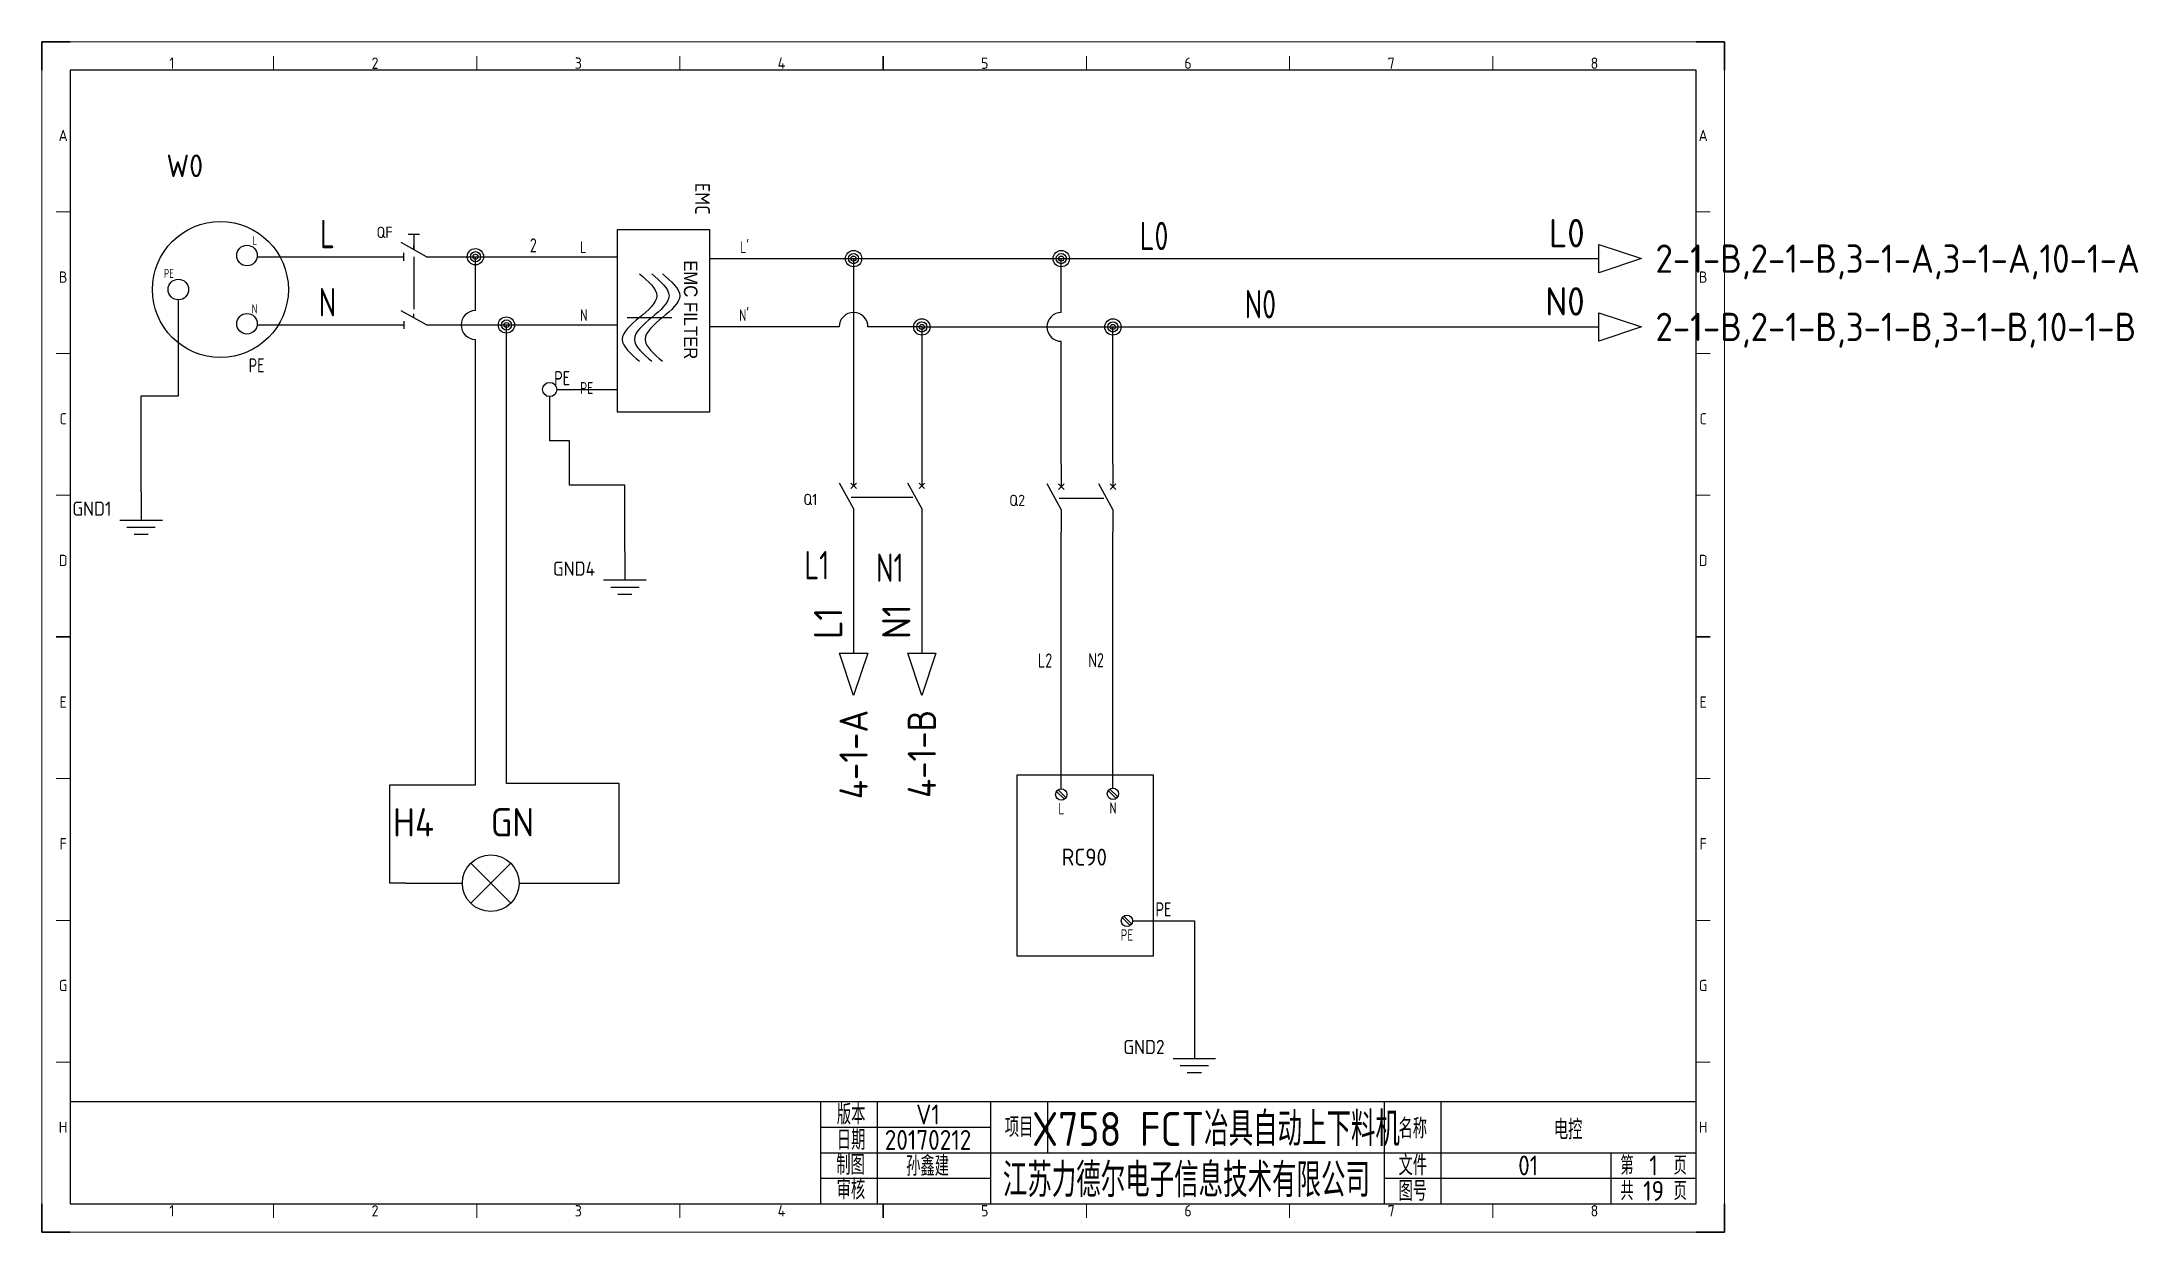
# Model space of a CAD drawing. Extents: x 2029 to 2399, y 1387 to 1597.
import ezdxf
from ezdxf.enums import TextEntityAlignment as Align

# ---------------------------------------------------------------- set-up
doc = ezdxf.new("R2010")
doc.units = 0
for name, color, linetype in [('AE_BOR', 1, 'Continuous'), ('L03-EMI-FILTER-W-D', 53, 'Continuous'), ('LINK', 9, 'Continuous'), ('MISC', 7, 'Continuous'), ('SYMS', 7, 'Continuous'), ('TAGS', 150, 'Continuous'), ('TERMS', 123, 'Continuous'), ('WIREFIXED', 7, 'Continuous'), ('WIRENO', 72, 'Continuous'), ('WIREREF', 52, 'Continuous'), ('WIRES', 7, 'Continuous'), ('XREF', 7, 'Continuous'), ('图框_标题栏属性', 1, 'Continuous'), ('图框_标题栏文字', 6, 'Continuous')]:
    doc.layers.add(name, color=color, linetype=linetype)
doc.styles.add('ACGBTS', font='ISOCP.SHX')
doc.styles.get("Standard").update_dxf_attribs({"font": 'arial.ttf'})
doc.styles.add('WD_IEC', font='isocp2.shx', dxfattribs={"width": 0.9, "height": 4, "bigfont": 'gbcbig.shx'})
doc.styles.add('工程字', font='gbenor.shx', dxfattribs={"bigfont": 'gbcbig.shx'})

# ---------------------------------------------------------------- blocks, each defined once
blk = doc.blocks.new('Border')
for p, q in [((584, 410), (10, 410)), ((10, 410), (10, 10)), ((584, 10), (584, 410)), ((10, 10), (584, 10))]:
    blk.add_line(p, q)
at = {"layer": 'AE_BOR', "color": 1, "lineweight": 30}
for p, q in [((10, 420), (0, 420)), ((0, 420), (0, 410)), ((297, 410), (297, 415)), ((594, 420), (584, 420)), ((594, 410), (594, 420)), ((5, 210), (10, 210)), ((584, 210), (589, 210)), ((0, 0), (0, 10)), ((297, 5), (297, 10)), ((594, 0), (594, 10)), ((0, 0), (10, 0)), ((594, 0), (584, 0))]:
    blk.add_line(p, q, dxfattribs=at)
at = {"layer": 'AE_BOR', "color": 1, "lineweight": 15}
for p, q in [((0, 420), (594, 420)), ((0, 0), (0, 420)), ((81.75, 410), (81.75, 415)), ((153.5, 410), (153.5, 415)), ((225.25, 410), (225.25, 415)), ((368.75, 410), (368.75, 415)), ((440.5, 410), (440.5, 415)), ((512.25, 410), (512.25, 415)), ((594, 420), (594, 0)), ((10, 360), (5, 360)), ((589, 360), (584, 360)), ((10, 310), (5, 310)), ((589, 310), (584, 310)), ((10, 260), (5, 260)), ((589, 260), (584, 260)), ((10, 160), (5, 160)), ((589, 160), (584, 160)), ((10, 110), (5, 110)), ((589, 110), (584, 110)), ((10, 60), (5, 60)), ((589, 60), (584, 60)), ((81.75, 5), (81.75, 10)), ((153.5, 5), (153.5, 10)), ((225.25, 5), (225.25, 10)), ((368.75, 5), (368.75, 10)), ((440.5, 5), (440.5, 10)), ((512.25, 5), (512.25, 10)), ((594, 0), (0, 0))]:
    blk.add_line(p, q, dxfattribs=at)
at = {"layer": 'AE_BOR', "color": 1, "lineweight": 15, "style": 'ACGBTS'}
for s, p in [('1', (45.875, 412.5)), ('2', (117.625, 412.5)), ('3', (189.375, 412.5)), ('4', (261.125, 412.5)), ('5', (332.875, 412.5)), ('6', (404.625, 412.5)), ('7', (476.375, 412.5)), ('8', (548.125, 412.5)), ('A', (7.5, 387)), ('A', (586.5, 387)), ('B', (7.5, 337)), ('B', (586.5, 337)), ('C', (7.5, 287)), ('C', (586.5, 287)), ('D', (7.5, 237)), ('D', (586.5, 237)), ('E', (7.5, 187)), ('E', (586.5, 187)), ('F', (7.5, 137)), ('F', (586.5, 137)), ('G', (7.5, 87)), ('G', (586.5, 87)), ('H', (7.5, 37)), ('H', (586.5, 37)), ('1', (45.875, 7.5)), ('2', (117.625, 7.5)), ('3', (189.375, 7.5)), ('4', (261.125, 7.5)), ('5', (332.875, 7.5)), ('6', (404.625, 7.5)), ('7', (476.375, 7.5)), ('8', (548.125, 7.5))]:
    blk.add_text(s, height=4, dxfattribs=at).set_placement(p, align=Align.MIDDLE)
blk = doc.blocks.new('LdrDkA4')
for p, q in [((132.5, 0), (132.5, 18)), ((142.5, 0), (142.5, 18)), ((162.5, 0), (162.5, 18)), ((162.5, 0), (162.5, 18)), ((162.5, 0), (162.5, 18)), ((172.5, 18), (172.5, 13.5)), ((232, 0), (232, 18)), ((242, 0), (242, 18)), ((132.5, 13.5), (162.5, 13.5)), ((172.5, 13.5), (172.5, 9)), ((132.5, 9), (162.99, 9)), ((162.5, 9), (287, 9)), ((272, 0), (272, 9)), ((132.5, 4.5), (162.5, 4.5)), ((232, 4.5), (287, 4.5)), ((142.5, 2.09), (142.5, 2.09)), ((142.5, 2.09), (142.5, 2.09))]:
    blk.add_line(p, q)
blk.add_lwpolyline([(132.5, 18), (0, 18), (0, 0), (132.5, 0)], close=True)
blk.add_lwpolyline([(132.5, 0), (287, 0), (287, 18), (132.5, 18)])
at = {"flags": 9}
blk.add_attdef('WD_TB', (0, 0), '', height=2.5, dxfattribs=at)
at = {"layer": '图框_标题栏属性', "style": '工程字'}
for tag, height, p in [('版本', 3.5, (151.42, 15.75)), ('项目', 6, (202.25, 13.5)), ('名称', 3.5, (264.42, 13.27)), ('日期', 3.5, (151.42, 11.25)), ('制图', 3.5, (151.34, 6.85)), ('公司名称', 6, (197.03, 4.5)), ('文件', 3.5, (257.37, 6.75)), ('页数', 3.5, (279.5, 6.75)), ('审核', 3.5, (151.65, 2.36)), ('图号', 3.5, (257.37, 2.25)), ('总数', 3.5, (279.5, 2.25))]:
    blk.add_attdef(tag, text='', height=height, dxfattribs=at).set_placement(p, align=Align.MIDDLE)
at = {"layer": '图框_标题栏文字', "style": '工程字'}
for s, height, p in [('版本', 3.5, (137.85, 15.75)), ('项目', 3.5, (167.5, 13.5)), ('名称', 3.5, (237, 13.27)), ('日期', 3.5, (137.85, 11.25)), ('制图', 3.5, (137.75, 6.85)), ('文件', 3.5, (237, 6.75)), ('第    页', 3.25, (279.5, 6.75)), ('审核', 3.5, (137.81, 2.51)), ('图号', 3.5, (237, 2.25)), ('共    页', 3.25, (279.5, 2.25))]:
    blk.add_text(s, height=height, dxfattribs=at).set_placement(p, align=Align.MIDDLE_CENTER)
blk = doc.blocks.new('HDS11Q65')
for p, q in [((-1.25, 5), (1.25, 5)), ((0, 5), (0, 1.56)), ((-7.19, 0), (-2.19, 0)), ((2.81, 0), (-2.81, 3.12)), ((-2.19, -0.88), (-2.19, 0.88)), ((0, 1.56), (0, 2.47)), ((2.81, 0), (7.81, 0))]:
    blk.add_line(p, q)
at = {"style": 'WD_IEC'}
for tag, height, p in [('INST', 2.7, (-4.69, 12.88)), ('LOC', 2.7, (-4.69, 8.88)), ('TAG1', 2.5, (-4.69, 4.12)), ('RATING1', 2.7, (-4.69, -4.16)), ('DESC1', 2.7, (-4.69, -11.66)), ('DESC2', 2.7, (-4.69, -15.66)), ('DESC3', 2.7, (-4.69, -19.66))]:
    blk.add_attdef(tag, text='', height=height, dxfattribs=at).set_placement(p, align=Align.RIGHT)
for tag, p, height, flags in [('MFG', (3.12, 9.49), 1.5, 9), ('X2LINK', (0, 5.64), 0.32, 1), ('CAT', (3.12, 6.99), 1.5, 9), ('X4TERM01', (-7.19, 0), 0.32, 1), ('TERM01', (-7.19, 1), 2, 8), ('X8LINK', (0, -0.01), 0.32, 1), ('X1TERM02', (7.81, 0), 0.32, 1), ('ASSYCODE', (2.92, -2.75), 1, 1), ('FAMILY', (2.92, -4.25), 1, 1), ('CATDESC', (2.92, -5.75), 1, 1)]:
    blk.add_attdef(tag, p, '', height=height, dxfattribs=dict(at, flags=flags))
at = {"style": 'WD_IEC', "flags": 8}
blk.add_attdef('TERM02', text='', height=2, dxfattribs=at).set_placement((7.81, 1), align=Align.RIGHT)
at = {"lineweight": 15, "style": 'WD_IEC'}
blk.add_attdef('XREF', text='', height=2.5, dxfattribs=at).set_placement((-4.69, -7.91), align=Align.RIGHT)
blk = doc.blocks.new('HDS21Q65')
for p, q in [((-7.19, 0), (-2.19, 0)), ((2.81, 0), (-2.81, 3.13)), ((-2.19, 0.88), (-2.19, -0.88)), ((0, 1.56), (0, 2.47)), ((2.81, 0), (7.81, 0))]:
    blk.add_line(p, q)
at = {"style": 'WD_IEC'}
for tag, height, p in [('INST', 2.7, (-4.69, 12.88)), ('LOC', 2.7, (-4.69, 8.88)), ('TAG2', 2.5, (-4.69, 4.12)), ('RATING1', 2.7, (-4.69, -3.54)), ('DESC1', 2.7, (-4.69, -11.04)), ('DESC2', 2.7, (-4.69, -15.04)), ('DESC3', 2.7, (-4.69, -19.04))]:
    blk.add_attdef(tag, text='', height=height, dxfattribs=at).set_placement(p, align=Align.RIGHT)
for tag, p, height, flags in [('X4TERM01', (-7.19, 0), 0.32, 1), ('TERM01', (-7.19, 1), 2, 8), ('X2LINK', (0, 3.5), 0.32, 1), ('X8LINK', (0, 0.01), 0.32, 1), ('X1TERM02', (7.81, 0), 0.32, 1), ('FAMILY', (3.14, -4.25), 1, 1), ('CONTACT', (3.16, -3.06), 1, 1)]:
    blk.add_attdef(tag, p, '', height=height, dxfattribs=dict(at, flags=flags))
at = {"style": 'WD_IEC', "flags": 8}
blk.add_attdef('TERM02', text='', height=2, dxfattribs=at).set_placement((7.81, 1), align=Align.RIGHT)
at = {"lineweight": 15, "style": 'WD_IEC'}
blk.add_attdef('XREF', text='', height=2.5, dxfattribs=at).set_placement((-4.69, -7.29), align=Align.RIGHT)
blk = doc.blocks.new('V FILTER')
blk.add_line((2.14, -19.43), (11.99, -19.43))
blk.add_lwpolyline([(20.31, 0), (20.31, -40.27), (0, -40.27), (0, 0)], close=True)
for points in [[(4.89, -9.81), (6.8, -11.41), (10.61, -14.62), (4.89, -19.43), (-0.83, -24.24), (2.99, -27.44), (4.89, -29.04)], [(7.59, -9.81), (9.49, -11.41), (13.31, -14.62), (7.59, -19.43), (1.87, -24.24), (5.68, -27.44), (7.59, -29.04)], [(9.95, -9.81), (11.86, -11.41), (15.67, -14.62), (9.95, -19.43), (4.23, -24.24), (8.04, -27.44), (9.95, -29.04)]]:
    blk.add_open_spline(points, degree=3)
at = {"style": 'WD_IEC'}
for tag, p in [('DESC3', (-7.98, 3.25)), ('DESC2', (-3.43, 3.25)), ('RATING1', (11.32, 3.25)), ('DESC1', (1.12, 3.25)), ('XREF', (6.12, 3.25)), ('TAG1', (17.17, 3.25)), ('LOC', (21.72, 3.25)), ('INST', (26.27, 3.25))]:
    blk.add_attdef(tag, text='', height=3.25, rotation=270, dxfattribs=at).set_placement(p, align=Align.RIGHT)
at = {"style": 'WD_IEC', "width": 0.8}
for tag, p in [('TERM05', (-8.2, -5.2)), ('TERM06', (-8.2, -20.2)), ('TERM06', (-8.2, -36.27))]:
    blk.add_attdef(tag, p, '', height=2.6, dxfattribs=at)
for tag, p in [('TERM01', (29.03, -5.2)), ('TERM02', (29.03, -20.2))]:
    blk.add_attdef(tag, text='', height=2.6, dxfattribs=at).set_placement(p, align=Align.RIGHT)
at = {"style": 'WD_IEC', "flags": 1}
for tag, p, height in [('X8TERM05', (0, -6.5), 0.104), ('X2TERM01', (20.31, -6.5), 0.104), ('X8TERM06', (0, -21.5), 0.104), ('X2TERM02', (20.31, -21.5), 0.104), ('X2TERM03', (0, -36.66), 0.104), ('CATDESC', (0.65, -53.3), 1.3), ('FAMILY', (2.6, -53.3), 1.3), ('ASSYCODE', (4.55, -53.3), 1.3), ('CAT', (15.76, -55.57), 1.95), ('MFG', (19.01, -55.57), 1.95)]:
    blk.add_attdef(tag, p, '', height=height, rotation=270, dxfattribs=at)
at = {"layer": 'L03-EMI-FILTER-W-D', "linetype": 'Continuous', "width": 0.88}
blk.add_text('EMC FILTER', height=2.988, rotation=270, dxfattribs=at).set_placement((14.69, -6.8))
blk = doc.blocks.new('WDDOT')
for radius in [0.72, 0.449, 0.223]:
    blk.add_circle((0, 0), radius)
blk = doc.blocks.new('VCB1')
for p, q in [((0, 7.5), (0, 2.5)), ((0, -2.5), (-3.12, 3.12)), ((0.62, 1.88), (-0.62, 3.12)), ((-0.62, 1.88), (0.62, 3.12)), ((0, -2.5), (0, -7.5))]:
    blk.add_line(p, q)
at = {"style": 'WD_IEC'}
for tag, p in [('INST', (-8, 5.25)), ('TAG1', (-8, -1.75)), ('LOC', (-8, 1.75)), ('RATING1', (-8, -6.35)), ('DESC1', (-8, -14.35)), ('DESC2', (-8, -17.85)), ('DESC3', (-8, -21.35))]:
    blk.add_attdef(tag, text='', height=2.5, dxfattribs=at).set_placement(p, align=Align.RIGHT)
blk.add_attdef('TERM01', text='', height=2, rotation=90, dxfattribs=at).set_placement((-1, 7.5), align=Align.RIGHT)
at = {"style": 'WD_IEC', "flags": 1}
for tag, p, height in [('X2TERM01', (0, 7.5), 0.32), ('MFG', (2.75, 6.5), 1.5), ('CAT', (2.75, 4), 1.5), ('X4LINK', (-2, 0), 0.32), ('X1LINK', (-0.5, 0), 0.32), ('X8TERM02', (0, -7.5), 0.32), ('ASSYCODE', (1, -9), 1), ('FAMILY', (1, -10.5), 1), ('CATDESC', (1, -12), 1), ('CONTACT', (1, -13.5), 1), ('COMMON', (2.25, -14.75), 1)]:
    blk.add_attdef(tag, p, '', height=height, dxfattribs=at)
at = {"style": 'WD_IEC'}
blk.add_attdef('TERM02', (-1, -7.5), '', height=2, rotation=90, dxfattribs=at)
at = {"lineweight": 15, "style": 'WD_IEC'}
blk.add_attdef('XREF', text='', height=2.5, dxfattribs=at).set_placement((-8, -10.35), align=Align.RIGHT)
blk = doc.blocks.new('VCB2')
for p, q in [((0, 7.5), (0, 2.5)), ((0, -2.5), (-3.12, 3.12)), ((0.62, 1.88), (-0.62, 3.12)), ((-0.62, 1.88), (0.62, 3.12)), ((0, -2.5), (0, -7.5))]:
    blk.add_line(p, q)
at = {"style": 'WD_IEC'}
for tag, p in [('INST', (-8, 5.25)), ('TAG2', (-8, -1.75)), ('LOC', (-8, 1.75)), ('DESC1', (-8, -14.35)), ('DESC2', (-8, -17.85)), ('DESC3', (-8, -21.35))]:
    blk.add_attdef(tag, text='', height=2.5, dxfattribs=at).set_placement(p, align=Align.RIGHT)
blk.add_attdef('TERM01', text='', height=2, rotation=90, dxfattribs=at).set_placement((-1, 7.5), align=Align.RIGHT)
at = {"style": 'WD_IEC', "flags": 1}
for tag, p, height in [('X2TERM01', (0, 7.5), 0.32), ('X4LINK', (-2, 0), 0.32), ('X1LINK', (-0.5, 0), 0.32), ('X8TERM02', (0, -7.5), 0.32), ('FAMILY', (1, -10.5), 1), ('CONTACT', (1, -13.5), 1)]:
    blk.add_attdef(tag, p, '', height=height, dxfattribs=at)
at = {"style": 'WD_IEC'}
blk.add_attdef('TERM02', (-1, -7.5), '', height=2, rotation=90, dxfattribs=at)
at = {"style": 'WD_IEC', "flags": 1}
blk.add_attdef('RATING1', text='', height=2.5, dxfattribs=at).set_placement((-8, -6.35), align=Align.RIGHT)
at = {"lineweight": 15, "style": 'WD_IEC'}
blk.add_attdef('XREF', text='', height=2.5, dxfattribs=at).set_placement((-8, -10.35), align=Align.RIGHT)
blk = doc.blocks.new('VDV1_002')
for p, q in [((-5.03, 13.09), (-3.64, 11.7)), ((-4.76, 13.36), (-3.37, 11.97)), ((4.09, 13.23), (5.48, 11.84)), ((4.36, 13.49), (5.75, 12.1)), ((6.56, -9.19), (7.95, -10.58)), ((6.82, -8.92), (8.21, -10.31))]:
    blk.add_line(p, q)
blk.add_lwpolyline([(-12, 16), (12, 16), (12, -16), (-12, -16)], close=True)
for centre in [(-4.2, 12.53), (4.92, 12.66), (7.38, -9.75)]:
    blk.add_circle(centre, 1)
at = {"style": 'WD_IEC'}
for tag, height, p in [('INST', 2, (-25.5, 46.78)), ('LOC', 2, (-25.5, 43.98)), ('DESC1', 2, (-25.5, 30.3)), ('DESC3', 2, (-25.5, 24.7)), ('DESC2', 2, (-25.5, 27.5)), ('TAG1', 3, (3.86, -0.01))]:
    blk.add_attdef(tag, text='', height=height, dxfattribs=at).set_placement(p, align=Align.RIGHT)
at = {"style": 'WD_IEC', "flags": 9}
for tag, p in [('MFG', (-25.9, 38.38)), ('CAT', (-25.9, 36.38))]:
    blk.add_attdef(tag, text='', height=1.2, dxfattribs=at).set_placement(p, align=Align.RIGHT)
at = {"lineweight": 15, "style": 'WD_IEC'}
blk.add_attdef('XREF', text='', height=2, dxfattribs=at).set_placement((-25.5, 33.5), align=Align.RIGHT)
at = {"style": 'WD_IEC', "flags": 1}
for tag, p in [('X2TERM01', (-4.2, 13.53)), ('X2TERM02', (4.92, 13.66)), ('X1TERM03', (8.38, -9.75))]:
    blk.add_attdef(tag, p, '', height=0.16, dxfattribs=at)
at = {"style": 'WD_IEC', "width": 0.8}
for tag, p in [('TERM02', (4.92, 11.16)), ('TERM01', (-4.2, 11.03)), ('X2TERMDESC01', (-0.52, 8.43)), ('X2TERMDESC02', (8.81, 8.56)), ('TERM03', (7.38, -11.25)), ('X1TERMDESC03', (11.1, -13.85))]:
    blk.add_attdef(tag, text='', height=2, dxfattribs=at).set_placement(p, align=Align.TOP_CENTER)
blk = doc.blocks.new('HA1S1')
blk.add_lwpolyline([(0, 1.25), (3.75, 0), (0, -1.25)], close=True)
at = {"style": 'WD_IEC'}
for tag, height, flags, p in [('WIRENO', 2.5, 8, (-1.25, 1)), ('SIGCODE', 1, 1, (5, 1.8))]:
    blk.add_attdef(tag, text='', height=height, dxfattribs=dict(at, flags=flags)).set_placement(p, align=Align.RIGHT)
at = {"style": 'WD_IEC', "flags": 1}
blk.add_attdef('X4TERM01', (0, 0), '', height=0.32, dxfattribs=at)
at = {"style": 'WD_IEC'}
blk.add_attdef('XREF', text='', height=2.5, dxfattribs=at).set_placement((5, 0), align=Align.MIDDLE_LEFT)
blk.add_attdef('DESC1', text='', height=2.5, dxfattribs=at).set_placement((-1.25, -1), align=Align.TOP_RIGHT)
blk = doc.blocks.new('HA1S4')
blk.add_lwpolyline([(0, -3.75), (-1.25, 0), (1.25, 0)], close=True)
at = {"style": 'WD_IEC', "flags": 8}
blk.add_attdef('WIRENO', (-1, 1.25), '', height=2.5, rotation=90, dxfattribs=at)
at = {"style": 'WD_IEC'}
blk.add_attdef('DESC1', text='', height=2.5, rotation=90, dxfattribs=at).set_placement((1, 1.25), align=Align.TOP_LEFT)
at = {"style": 'WD_IEC', "flags": 1}
blk.add_attdef('X2TERM01', (0, 0), '', height=0.32, dxfattribs=at)
blk.add_attdef('SIGCODE', text='', height=1, dxfattribs=at).set_placement((-2.5, -3.2), align=Align.RIGHT)
at = {"style": 'WD_IEC'}
blk.add_attdef('XREF', text='', height=2.5, rotation=90, dxfattribs=at).set_placement((0, -5), align=Align.MIDDLE_RIGHT)
blk = doc.blocks.new('VGND2')
for p, q in [((0, 0), (0, -5)), ((-3.75, -5), (3.75, -5)), ((-2.5, -6.25), (2.5, -6.25)), ((-1.25, -7.5), (1.25, -7.5))]:
    blk.add_line(p, q)
at = {"style": 'WD_IEC'}
for tag, p in [('INST', (-5.25, 2.75)), ('LOC', (-5.25, -0.75)), ('TAG1', (-5.25, -4.25))]:
    blk.add_attdef(tag, text='', height=2.5, dxfattribs=at).set_placement(p, align=Align.RIGHT)
at = {"style": 'WD_IEC', "flags": 1}
blk.add_attdef('X2TERM01', (0, 0), '', height=0.32, dxfattribs=at)
blk = doc.blocks.new('VT0_02')
blk.add_circle((0, 0), 1.25)
at = {"style": 'WD_IEC', "flags": 1}
for tag, p in [('X4TERM01', (-1.25, 0)), ('X2TERM01', (0, 1.25)), ('X1TERM01', (1.25, 0)), ('X8TERM01', (0, -1.25))]:
    blk.add_attdef(tag, p, '', height=0.32, dxfattribs=at)
blk = doc.blocks.new('WD_WNH')
at = {"linetype": 'Continuous', "style": 'WD_IEC', "width": 0.8}
blk.add_attdef('WIRENO', text='', height=2.5, dxfattribs=at).set_placement((0, 0.75), align=Align.CENTER)
at = {"style": 'WD_IEC', "flags": 1}
for tag, p in [('W08USER', (0, 0.375)), ('W04USER', (0, 0.875)), ('W05USER', (0, 0.75)), ('W09USER', (0, 0.25)), ('W03USER', (0, 1)), ('W06USER', (0, 0.625)), ('W07USER', (0, 0.5)), ('W02USER', (0, 1.125)), ('W01USER', (0, 1.25)), ('W10USER', (0, 0.125))]:
    blk.add_attdef(tag, text='', height=0.08, dxfattribs=at).set_placement(p, align=Align.CENTER)
blk = doc.blocks.new('WD_WNV')
at = {"linetype": 'Continuous', "style": 'WD_IEC', "width": 0.8}
blk.add_attdef('WIRENO', text='', height=2.5, dxfattribs=at).set_placement((-1.6, 0), align=Align.MIDDLE_RIGHT)
at = {"style": 'WD_IEC', "flags": 1}
for tag, p in [('W08USER', (-1, 0.375)), ('W04USER', (-1, 0.875)), ('W05USER', (-1, 0.75)), ('W09USER', (-1, 0.25)), ('W03USER', (-1, 1)), ('W06USER', (-1, 0.625)), ('W07USER', (-1, 0.5)), ('W02USER', (-1, 1.125)), ('W01USER', (-1, 1.25)), ('W10USER', (-1, 0.125))]:
    blk.add_attdef(tag, text='', height=0.08, dxfattribs=at).set_placement(p, align=Align.CENTER)
blk = doc.blocks.new('CHATOU')
for centre, radius in [((-8.14, -7.5), 15), ((-2.27, 0), 2.27), ((-17.41, -7.5), 2.27), ((-2.27, -15.06), 2.27)]:
    blk.add_circle(centre, radius)
at = {"style": 'WD_IEC'}
for tag, p in [('INST', (-11.95, 31.29)), ('LOC', (-11.95, 24.29)), ('TAG1', (-11.95, 17.29))]:
    blk.add_attdef(tag, text='', height=5, dxfattribs=at).set_placement(p, align=Align.RIGHT)
for tag, p, height, flags in [('ASSYCODE', (7.32, 33.69), 2, 1), ('FAMILY', (7.32, 30.69), 2, 1), ('CATDESC', (7.32, 27.69), 2, 1), ('MFG', (7.65, 20.94), 3, 9), ('CAT', (7.65, 15.94), 3, 9), ('X1TERM01', (0, 0), 0.08, 1), ('X8TERM03', (-17.41, -9.77), 0.08, 1), ('X1TERM02', (0, -15.06), 0.08, 1)]:
    blk.add_attdef(tag, p, '', height=height, dxfattribs=dict(at, flags=flags))
at = {"lineweight": 15, "style": 'WD_IEC'}
for tag, p in [('XREF', (24.36, 18.25)), ('WDTAGALT', (23.86, -39.93))]:
    blk.add_attdef(tag, p, '', height=5, dxfattribs=at)
at = {"style": 'WD_IEC'}
for tag, p in [('DESC1', (24.36, 10.75)), ('DESC2', (24.36, 3.75)), ('DESC3', (24.36, -3.25)), ('RATING1', (24.36, -12.75)), ('RATING2', (24.36, -19.75)), ('RATING3', (24.36, -26.75)), ('RATING4', (23.94, -33.49))]:
    blk.add_attdef(tag, p, '', height=5, dxfattribs=at)
at = {"style": 'WD_IEC', "width": 0.8}
for tag, p in [('TERM01', (0, 2.3)), ('TERM02', (0, -12.76))]:
    blk.add_attdef(tag, text='', height=2, dxfattribs=at).set_placement(p, align=Align.RIGHT)
blk.add_attdef('TERM03', (-20.63, -4.96), '', height=2, dxfattribs=at)
blk = doc.blocks.new('HLT1G')
for p, q in [((-7.5, 0), (-2.5, 0)), ((1.77, -1.77), (-1.77, 1.77)), ((1.77, 1.77), (-1.77, -1.77)), ((2.5, 0), (7.5, 0))]:
    blk.add_line(p, q)
blk.add_circle((0, 0), 2.5)
at = {"style": 'WD_IEC'}
for tag, p in [('INST', (-5, 11.12)), ('LOC', (-5, 7.62)), ('TAG1', (-5, 4.12)), ('DESC1', (-5, -10)), ('DESC2', (-5, -13.5)), ('DESC3', (-5, -17))]:
    blk.add_attdef(tag, text='', height=2.5, dxfattribs=at).set_placement(p, align=Align.RIGHT)
for tag, p, height, flags in [('MFG', (4.92, 12.12), 1.5, 9), ('CAT', (4.92, 9.62), 1.5, 9), ('TERM01', (-7.5, 1), 2, 8), ('X2LINK', (0, 2.5), 0.32, 1), ('X4TERM01', (-7.5, 0), 0.32, 1), ('X1TERM02', (7.5, 0), 0.32, 1), ('X8LINK', (0, -2.5), 0.32, 1), ('ASSYCODE', (8.5, -4), 1, 1), ('FAMILY', (8.5, -5.5), 1, 1), ('CATDESC', (8.5, -7), 1, 1)]:
    blk.add_attdef(tag, p, '', height=height, dxfattribs=dict(at, flags=flags))
at = {"lineweight": 15, "style": 'WD_IEC'}
blk.add_attdef('COLOR', (0, 4.12), '', height=2.5, dxfattribs=at)
at = {"style": 'WD_IEC', "flags": 8}
blk.add_attdef('TERM02', text='', height=2, dxfattribs=at).set_placement((7.5, 1), align=Align.RIGHT)
at = {"lineweight": 15, "style": 'WD_IEC'}
for tag, p in [('XREF', (-5, -6.25)), ('WDTAGALT', (-5, -20))]:
    blk.add_attdef(tag, text='', height=2.5, dxfattribs=at).set_placement(p, align=Align.RIGHT)

msp = doc.modelspace()

# ---------------------------------------------------------------- linework, layer by layer
at = {"layer": 'LINK'}
for points in [[(2094.96, 1559.51), (2094.96, 1550.27)], [(2172.17, 1517.09), (2183.02, 1517.09)], [(2208.84, 1516.92), (2216.76, 1516.92)]]:
    msp.add_lwpolyline(points, dxfattribs=at)
at = {"layer": 'WIRES'}
for p, q in [((2067.31, 1559.52), (2089.21, 1559.52)), ((2101.21, 1559.52), (2130.87, 1559.52)), ((2105.82, 1550.01), (2105.82, 1559.52)), ((2147.12, 1559.18), (2304.13, 1559.18)), ((2172.57, 1559.18), (2172.57, 1523.09)), ((2209.24, 1549.67), (2209.24, 1559.18)), ((2053.39, 1534.98), (2053.39, 1551.91)), ((2130.87, 1547.47), (2130.87, 1551.51)), ((2067.31, 1547.47), (2089.21, 1547.47)), ((2101.21, 1547.47), (2130.87, 1547.47)), ((2111.28, 1466.57), (2111.28, 1547.47)), ((2165.87, 1547.13), (2147.12, 1547.13)), ((2170.03, 1547.13), (2165.87, 1547.13)), ((2184.62, 1547.13), (2175.11, 1547.13)), ((2184.62, 1547.13), (2304.13, 1547.13)), ((2184.62, 1547.13), (2184.62, 1523.09)), ((2218.36, 1522.92), (2218.36, 1547.13)), ((2105.82, 1466.31), (2105.82, 1544.93)), ((2209.24, 1522.92), (2209.24, 1544.59)), ((2120.18, 1536.09), (2122.09, 1536.09)), ((2122.09, 1536.09), (2130.87, 1536.09)), ((2046.8, 1518.06), (2046.8, 1534.98)), ((2046.8, 1534.98), (2053.39, 1534.98)), ((2118.93, 1527.02), (2118.93, 1534.84)), ((2122.43, 1527.02), (2118.93, 1527.02)), ((2122.43, 1519.19), (2122.43, 1527.02)), ((2132.2, 1519.19), (2122.43, 1519.19)), ((2132.2, 1507.48), (2132.2, 1519.19)), ((2172.57, 1511.09), (2172.57, 1489.58)), ((2184.62, 1511.09), (2184.62, 1489.58)), ((2209.24, 1465.62), (2209.24, 1510.92)), ((2218.36, 1465.75), (2218.36, 1510.92)), ((2090.72, 1448.97), (2090.72, 1466.31)), ((2090.72, 1466.31), (2105.82, 1466.31)), ((2131.22, 1466.57), (2111.28, 1466.57)), ((2131.22, 1448.97), (2131.22, 1466.57)), ((2093.52, 1448.97), (2090.72, 1448.97)), ((2123.52, 1448.97), (2131.22, 1448.97)), ((2221.82, 1442.34), (2232.73, 1442.34)), ((2232.73, 1442.34), (2232.73, 1423.07))]:
    msp.add_line(p, q, dxfattribs=at)
for centre, start, end in [((2105.82, 1547.47), 90, 270), ((2172.57, 1547.13), 0, 180), ((2209.24, 1547.13), 90, 270)]:
    msp.add_arc(centre, 2.54, start, end, dxfattribs=at)

# ---------------------------------------------------------------- block references
msp.add_blockref('LdrDkA4', (2034.29, 1392.42)).add_auto_attribs({'总数': '19', '页数': '1', '文件': '01', '名称': '电控', '公司名称': '江苏力德尔电子信息技术有限公司', '项目': 'X758 FCT冶具自动上下料机', '制图': '孙鑫建', '日期': '20170212', '版本': 'V1'})
at = {"layer": 'AE_BOR', "xscale": 0.5, "yscale": 0.5, "zscale": 0.5}
msp.add_blockref('Border', (2029.29, 1387.42), dxfattribs=at)
at = {"layer": 'SYMS'}
ref = msp.add_blockref('CHATOU', (2067.31, 1559.73), dxfattribs=dict(at, xscale=0.8, yscale=0.8, zscale=0.8))
ref.add_attrib('TAG1', 'W0', dxfattribs={"layer": 'TAGS', "height": 4, "style": 'WD_IEC'}).set_placement((2057.75, 1573.56), align=Align.RIGHT)
ref.add_attrib('TERM01', 'L', dxfattribs={"layer": 'TERMS', "height": 1.6, "style": 'WD_IEC', "width": 0.8}).set_placement((2067.31, 1561.56), align=Align.RIGHT)
ref.add_attrib('TERM02', 'N', dxfattribs={"layer": 'TERMS', "height": 1.6, "style": 'WD_IEC', "width": 0.8}).set_placement((2067.32, 1549.52), align=Align.RIGHT)
ref.add_attrib('TERM03', 'PE', (2050.81, 1555.76), dxfattribs={"layer": 'TERMS', "height": 1.6, "style": 'WD_IEC', "width": 0.8})
ref = msp.add_blockref('V FILTER', (2130.87, 1564.33), dxfattribs=dict(at, xscale=0.8, yscale=0.8, zscale=0.8))
ref.add_attrib('TAG1', 'EMC', dxfattribs={"layer": 'TAGS', "height": 2.6, "rotation": 270, "style": 'WD_IEC'}).set_placement((2144.6, 1566.93), align=Align.RIGHT)
ref.add_attrib('TERM01', "L'", dxfattribs={"layer": 'TERMS', "height": 2.08, "style": 'WD_IEC', "width": 0.8}).set_placement((2154.09, 1560.17), align=Align.RIGHT)
ref.add_attrib('TERM02', "N'", dxfattribs={"layer": 'TERMS', "height": 2.08, "style": 'WD_IEC', "width": 0.8}).set_placement((2154.09, 1548.17), align=Align.RIGHT)
ref.add_attrib('TERM05', 'L', (2124.31, 1560.17), dxfattribs={"layer": 'TERMS', "height": 2.08, "style": 'WD_IEC', "width": 0.8})
ref.add_attrib('TERM06', 'N', (2124.31, 1548.17), dxfattribs={"layer": 'TERMS', "height": 2.08, "style": 'WD_IEC', "width": 0.8})
ref.add_attrib('TERM06', 'PE', (2124.31, 1535.31), dxfattribs={"layer": 'TERMS', "height": 2.08, "style": 'WD_IEC', "width": 0.8})
ref = msp.add_blockref('HA1S1', (2304.13, 1559.18), dxfattribs=dict(at, xscale=2, yscale=2, zscale=2))
ref.add_attrib('XREF', '2-1-B,2-1-B,3-1-A,3-1-A,10-1-A', dxfattribs={"layer": 'XREF', "height": 5, "style": 'WD_IEC'}).set_placement((2314.13, 1559.18), align=Align.MIDDLE_LEFT)
ref.add_attrib('WIRENO', 'L0', dxfattribs={"layer": 'WIREREF', "height": 5, "style": 'WD_IEC', "flags": 8}).set_placement((2301.63, 1561.18), align=Align.RIGHT)
ref = msp.add_blockref('HDS11Q65', (2094.96, 1559.52), dxfattribs=dict(at, xscale=0.8, yscale=0.8, zscale=0.8))
ref.add_attrib('TAG1', 'QF', dxfattribs={"layer": 'TAGS', "height": 2, "style": 'WD_IEC'}).set_placement((2091.21, 1562.82), align=Align.RIGHT)
for name, p, xscale, yscale, zscale in [('WDDOT', (2105.82, 1559.52), 2, 2, 2), ('WDDOT', (2172.57, 1559.18), 2, 2, 2), ('WDDOT', (2209.24, 1559.18), 2, 2, 2), ('HDS21Q65', (2094.96, 1547.47), 0.8, 0.8, 0.8), ('WDDOT', (2111.28, 1547.47), 2, 2, 2), ('WDDOT', (2184.62, 1547.13), 2, 2, 2), ('WDDOT', (2218.36, 1547.13), 2, 2, 2), ('VCB2', (2184.62, 1517.09), 0.8, 0.8, 0.8), ('VCB2', (2218.36, 1516.92), 0.8, 0.8, 0.8)]:
    msp.add_blockref(name, p, dxfattribs=dict(at, xscale=xscale, yscale=yscale, zscale=zscale))
ref = msp.add_blockref('HA1S1', (2304.13, 1547.13), dxfattribs=dict(at, xscale=2, yscale=2, zscale=2))
ref.add_attrib('XREF', '2-1-B,2-1-B,3-1-B,3-1-B,10-1-B', dxfattribs={"layer": 'XREF', "height": 5, "style": 'WD_IEC'}).set_placement((2314.13, 1547.13), align=Align.MIDDLE_LEFT)
ref.add_attrib('WIRENO', 'N0', dxfattribs={"layer": 'WIREREF', "height": 5, "style": 'WD_IEC', "flags": 8}).set_placement((2301.63, 1549.13), align=Align.RIGHT)
msp.add_blockref('VT0_02', (2118.93, 1536.09), dxfattribs=at)
ref = msp.add_blockref('VCB1', (2172.57, 1517.09), dxfattribs=dict(at, xscale=0.8, yscale=0.8, zscale=0.8))
ref.add_attrib('TAG1', 'Q1', dxfattribs={"layer": 'TAGS', "height": 2, "style": 'WD_IEC'}).set_placement((2166.17, 1515.69), align=Align.RIGHT)
ref = msp.add_blockref('VCB1', (2209.24, 1516.92), dxfattribs=dict(at, xscale=0.8, yscale=0.8, zscale=0.8))
ref.add_attrib('TAG1', 'Q2', dxfattribs={"layer": 'TAGS', "height": 2, "style": 'WD_IEC'}).set_placement((2202.84, 1515.52), align=Align.RIGHT)
ref = msp.add_blockref('VGND2', (2046.8, 1518.06), dxfattribs=at)
ref.add_attrib('TAG1', 'GND1', dxfattribs={"layer": 'TAGS', "height": 2.5, "style": 'WD_IEC'}).set_placement((2041.55, 1513.81), align=Align.RIGHT)
ref = msp.add_blockref('VGND2', (2132.2, 1507.48), dxfattribs=at)
ref.add_attrib('TAG1', 'GND4', dxfattribs={"layer": 'TAGS', "height": 2.5, "style": 'WD_IEC'}).set_placement((2126.95, 1503.23), align=Align.RIGHT)
ref = msp.add_blockref('HA1S4', (2172.57, 1489.58), dxfattribs=dict(at, xscale=2, yscale=2, zscale=2))
ref.add_attrib('XREF', '4-1-A', dxfattribs={"layer": 'XREF', "height": 5, "rotation": 90, "style": 'WD_IEC'}).set_placement((2172.57, 1479.58), align=Align.MIDDLE_RIGHT)
ref.add_attrib('WIRENO', 'L1', (2170.57, 1492.08), dxfattribs={"layer": 'WIREREF', "height": 5, "rotation": 90, "style": 'WD_IEC', "flags": 8})
ref = msp.add_blockref('HA1S4', (2184.62, 1489.58), dxfattribs=dict(at, xscale=2, yscale=2, zscale=2))
ref.add_attrib('XREF', '4-1-B', dxfattribs={"layer": 'XREF', "height": 5, "rotation": 90, "style": 'WD_IEC'}).set_placement((2184.62, 1479.58), align=Align.MIDDLE_RIGHT)
ref.add_attrib('WIRENO', 'N1', (2182.62, 1492.08), dxfattribs={"layer": 'WIREREF', "height": 5, "rotation": 90, "style": 'WD_IEC', "flags": 8})
ref = msp.add_blockref('VDV1_002', (2213.44, 1452.09), dxfattribs=at)
ref.add_attrib('TAG1', 'RC90', dxfattribs={"layer": 'TAGS', "height": 3, "style": 'WD_IEC'}).set_placement((2217.3, 1452.08), align=Align.RIGHT)
ref.add_attrib('TERM01', 'L', dxfattribs={"layer": 'TERMS', "height": 2, "style": 'WD_IEC', "width": 0.8}).set_placement((2209.24, 1463.12), align=Align.TOP_CENTER)
ref.add_attrib('TERM02', 'N', dxfattribs={"layer": 'TERMS', "height": 2, "style": 'WD_IEC', "width": 0.8}).set_placement((2218.36, 1463.25), align=Align.TOP_CENTER)
ref.add_attrib('TERM03', 'PE', dxfattribs={"layer": 'TERMS', "height": 2, "style": 'WD_IEC', "width": 0.8}).set_placement((2220.82, 1440.84), align=Align.TOP_CENTER)
ref = msp.add_blockref('HLT1G', (2108.52, 1448.97), dxfattribs=dict(at, xscale=2, yscale=2, zscale=2))
ref.add_attrib('COLOR', 'GN', (2108.52, 1457.22), dxfattribs={"layer": 'MISC', "lineweight": 15, "height": 5, "style": 'WD_IEC'})
ref.add_attrib('TAG1', 'H4', dxfattribs={"layer": 'TAGS', "height": 5, "style": 'WD_IEC'}).set_placement((2098.52, 1457.22), align=Align.RIGHT)
ref = msp.add_blockref('VGND2', (2232.73, 1423.07), dxfattribs=at)
ref.add_attrib('TAG1', 'GND2', dxfattribs={"layer": 'TAGS', "height": 2.5, "style": 'WD_IEC'}).set_placement((2227.48, 1418.82), align=Align.RIGHT)
at = {"layer": 'WIREFIXED'}
ref = msp.add_blockref('WD_WNH', (2225.62, 1559.18), dxfattribs=dict(at, xscale=2, yscale=2, zscale=2))
ref.add_attrib('WIRENOF', 'L0', dxfattribs={"linetype": 'Continuous', "height": 5, "style": 'WD_IEC', "width": 0.8}).set_placement((2225.62, 1560.68), align=Align.CENTER)
ref = msp.add_blockref('WD_WNH', (2244.38, 1547.13), dxfattribs=dict(at, xscale=2, yscale=2, zscale=2))
ref.add_attrib('WIRENOF', 'N0', dxfattribs={"linetype": 'Continuous', "height": 5, "style": 'WD_IEC', "width": 0.8}).set_placement((2244.38, 1548.63), align=Align.CENTER)
ref = msp.add_blockref('WD_WNH', (2121.13, 1536.09), dxfattribs=at)
ref.add_attrib('WIRENOF', 'PE', dxfattribs={"linetype": 'Continuous', "height": 2.5, "style": 'WD_IEC', "width": 0.8}).set_placement((2121.13, 1536.84), align=Align.CENTER)
ref = msp.add_blockref('WD_WNV', (2172.57, 1498.18), dxfattribs=dict(at, xscale=2, yscale=2, zscale=2))
ref.add_attrib('WIRENOF', 'L1', dxfattribs={"linetype": 'Continuous', "height": 5, "style": 'WD_IEC', "width": 0.8}).set_placement((2168.29, 1505.08), align=Align.MIDDLE_RIGHT)
ref = msp.add_blockref('WD_WNV', (2184.62, 1504.63), dxfattribs=dict(at, xscale=2, yscale=2, zscale=2))
ref.add_attrib('WIRENOF', 'N1', dxfattribs={"linetype": 'Continuous', "height": 5, "style": 'WD_IEC', "width": 0.8}).set_placement((2181.42, 1504.63), align=Align.MIDDLE_RIGHT)
ref = msp.add_blockref('WD_WNV', (2209.24, 1488.27), dxfattribs=at)
ref.add_attrib('WIRENOF', 'L2', dxfattribs={"linetype": 'Continuous', "height": 2.5, "style": 'WD_IEC', "width": 0.8}).set_placement((2207.64, 1488.27), align=Align.MIDDLE_RIGHT)
ref = msp.add_blockref('WD_WNV', (2218.36, 1488.33), dxfattribs=at)
ref.add_attrib('WIRENOF', 'N2', dxfattribs={"linetype": 'Continuous', "height": 2.5, "style": 'WD_IEC', "width": 0.8}).set_placement((2216.76, 1488.33), align=Align.MIDDLE_RIGHT)
ref = msp.add_blockref('WD_WNH', (2227.28, 1442.34), dxfattribs=at)
ref.add_attrib('WIRENOF', 'PE', dxfattribs={"linetype": 'Continuous', "height": 2.5, "style": 'WD_IEC', "width": 0.8}).set_placement((2227.28, 1443.09), align=Align.CENTER)
at = {"layer": 'WIRENO'}
ref = msp.add_blockref('WD_WNH', (2079.69, 1559.52), dxfattribs=dict(at, xscale=2, yscale=2, zscale=2))
ref.add_attrib('WIRENO', 'L', dxfattribs={"linetype": 'Continuous', "height": 5, "style": 'WD_IEC', "width": 0.8}).set_placement((2079.69, 1561.02), align=Align.CENTER)
ref = msp.add_blockref('WD_WNH', (2116.04, 1559.52), dxfattribs=at)
ref.add_attrib('WIRENO', '2', dxfattribs={"linetype": 'Continuous', "height": 2.5, "style": 'WD_IEC', "width": 0.8}).set_placement((2116.04, 1560.27), align=Align.CENTER)
ref = msp.add_blockref('WD_WNH', (2079.69, 1547.47), dxfattribs=dict(at, xscale=2, yscale=2, zscale=2))
ref.add_attrib('WIRENO', 'N', dxfattribs={"linetype": 'Continuous', "height": 5, "style": 'WD_IEC', "width": 0.8}).set_placement((2079.69, 1548.97), align=Align.CENTER)
ref = msp.add_blockref('WD_WNV', (2070.17, 1540.34), dxfattribs=at)
ref.add_attrib('WIRENO', 'PE', dxfattribs={"linetype": 'Continuous', "height": 2.5, "style": 'WD_IEC', "width": 0.8}).set_placement((2068.57, 1540.34), align=Align.MIDDLE_RIGHT)

doc.saveas('drawing.dxf')
